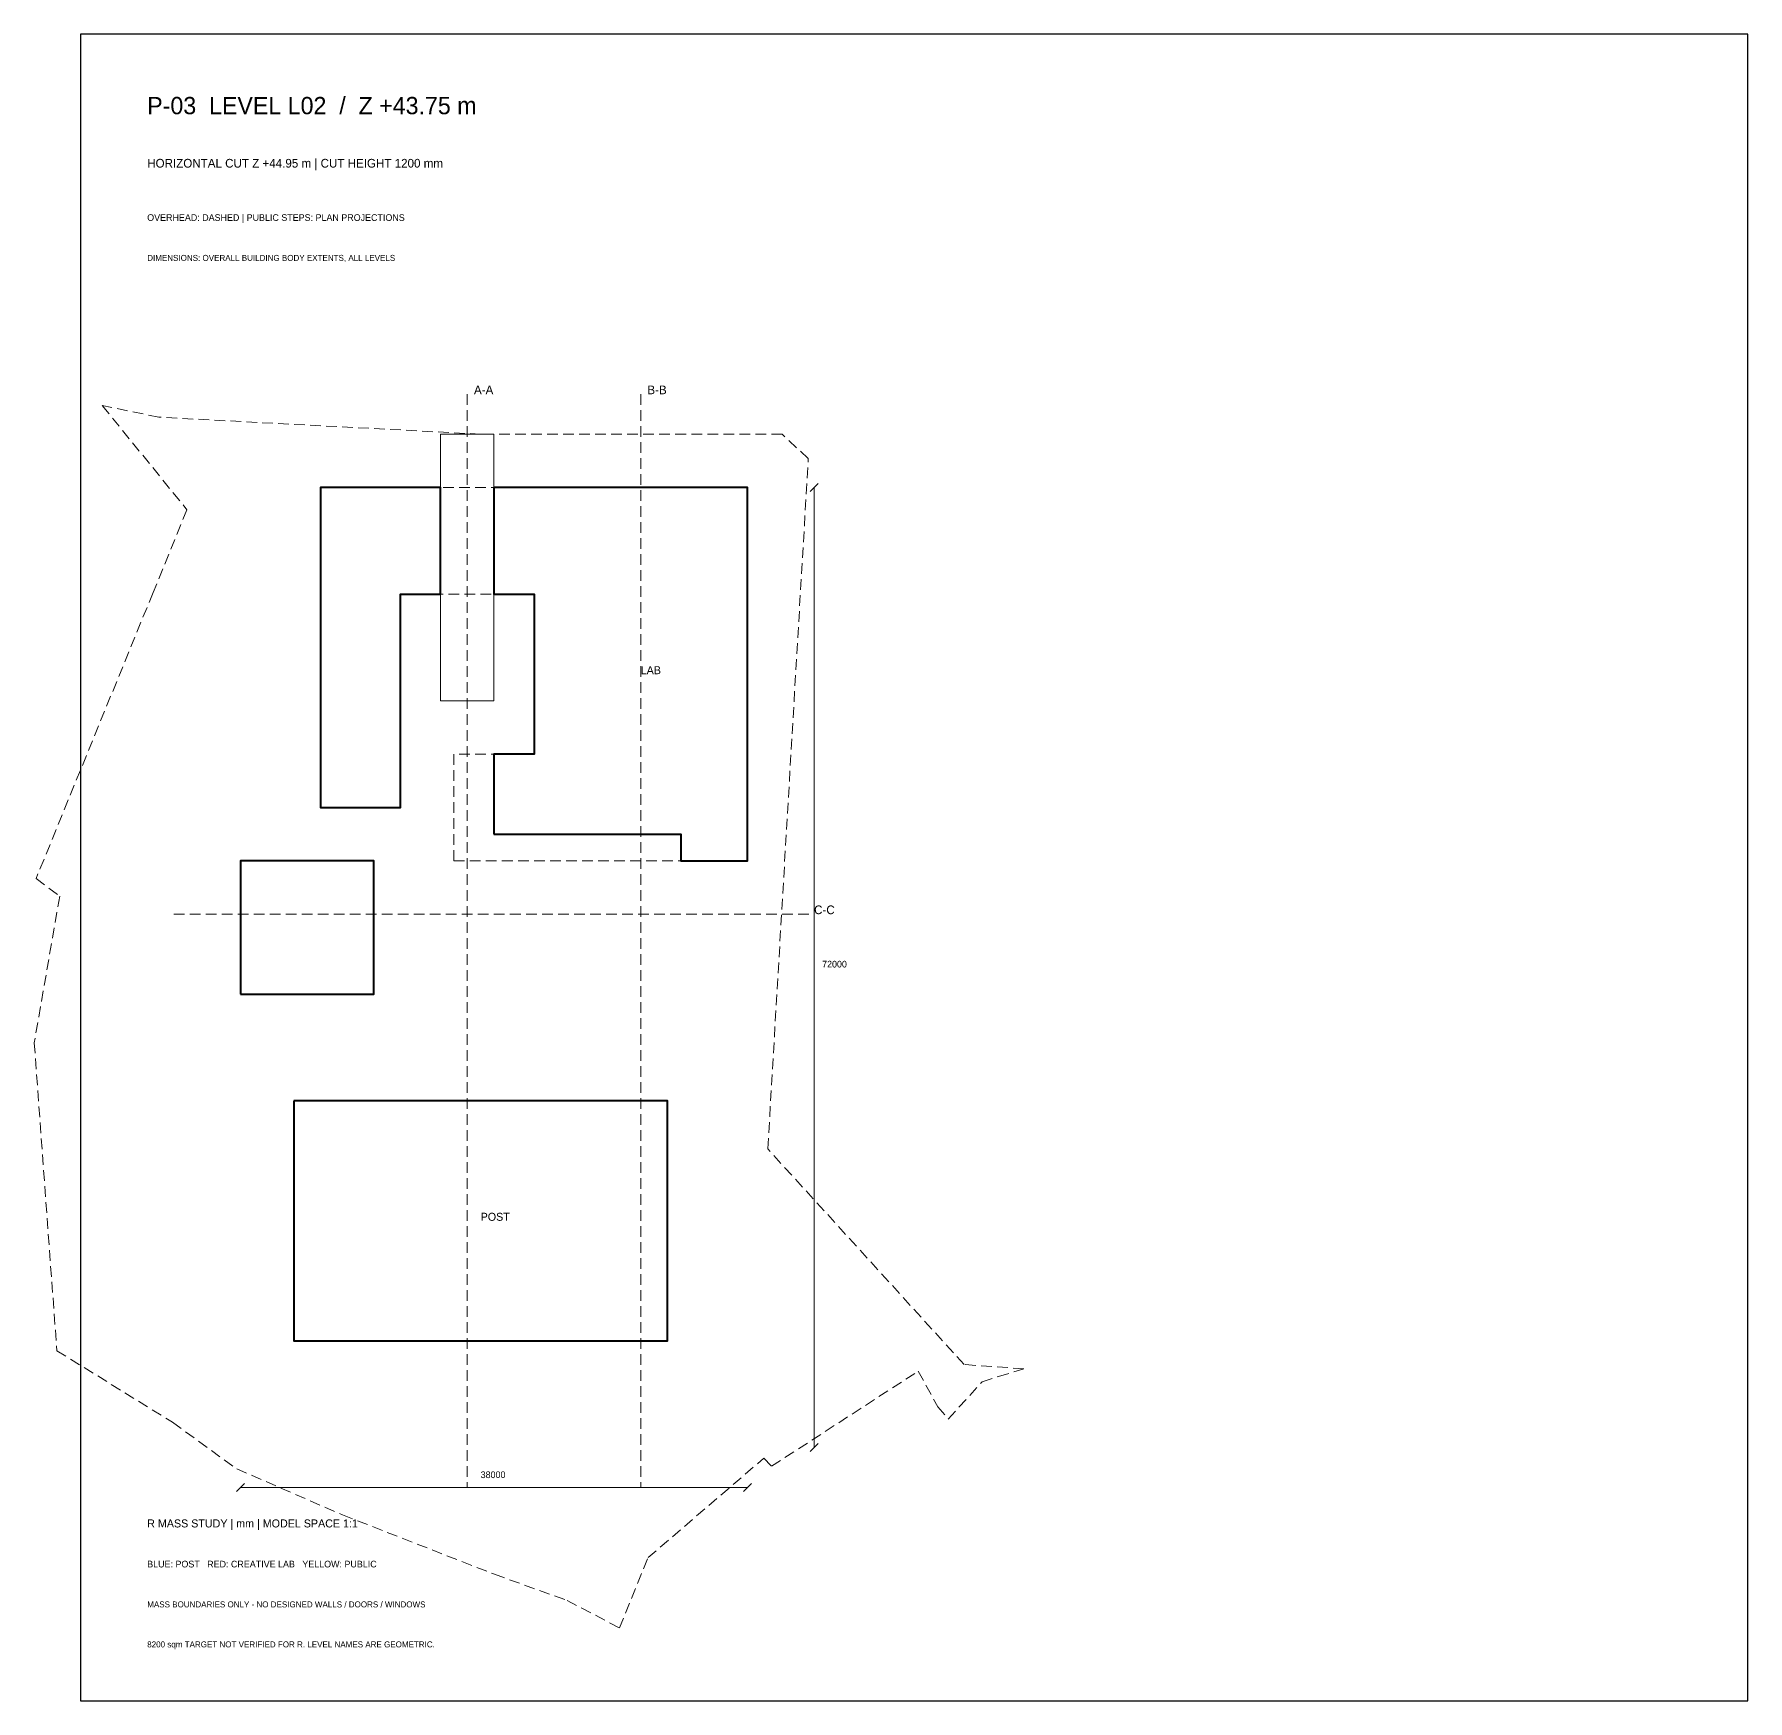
# Model space of a CAD drawing. Header units: millimetres. Extents: x -33468 to 375000, y -515000 to 30000.
# Drawn here: x 246532 to 375000, y -95000 to 30000 of the extents above; entities that cross this region are included whole.
import ezdxf

# ---------------------------------------------------------------- set-up
doc = ezdxf.new("R2010")
doc.units = ezdxf.units.MM
doc.linetypes.add('R_DASHED', pattern=[1200, 800, -400])
for name, color, linetype, lineweight in [('CUTLINE', 6, 'R_DASHED', 18), ('DIM', 7, 'Continuous', 13), ('FRAME', 7, 'Continuous', 25), ('LAB', 1, 'Continuous', 40), ('OVERHEAD', 8, 'R_DASHED', 13), ('POST', 5, 'Continuous', 40), ('PUBLIC', 2, 'Continuous', 18), ('SITE', 8, 'R_DASHED', 13), ('TEXT', 7, 'Continuous', 18)]:
    doc.layers.add(name, color=color, linetype=linetype, lineweight=lineweight)

msp = doc.modelspace()

# ---------------------------------------------------------------- linework, layer by layer
at = {"layer": 'CUTLINE'}
for points in [[(279000, 3000), (279000, -79000)], [(292000, 3000), (292000, -79000)], [(257000, -36000), (305000, -36000)]]:
    msp.add_lwpolyline(points, dxfattribs=at)
at = {"layer": 'DIM'}
for points in [[(304700, -4300), (305300, -3700)], [(305000, -76000), (305000, -4000)], [(304700, -76300), (305300, -75700)], [(261700, -79300), (262300, -78700)], [(262000, -79000), (300000, -79000)], [(299700, -79300), (300300, -78700)]]:
    msp.add_lwpolyline(points, dxfattribs=at)
at = {"layer": 'FRAME'}
msp.add_lwpolyline([(250000, -95000), (375000, -95000), (375000, 30000), (250000, 30000)], close=True, dxfattribs=at)
at = {"layer": 'LAB'}
for points in [[(277000, -12000), (277000, -4000), (268000, -4000), (268000, -12000), (268000, -28000), (274000, -28000), (274000, -12000)], [(281000, -30000), (283000, -30000), (291000, -30000), (295000, -30000), (295000, -32000), (300000, -32000), (300000, -4000), (284000, -4000), (281000, -4000), (281000, -12000), (284000, -12000), (284000, -24000), (281000, -24000)]]:
    msp.add_lwpolyline(points, close=True, dxfattribs=at)
at = {"layer": 'OVERHEAD'}
msp.add_lwpolyline([(300000, -6000), (300000, -6000), (300000, -4000), (284000, -4000), (268000, -4000), (268000, -12000), (268000, -28000), (274000, -28000), (274000, -12000), (284000, -12000), (284000, -24000), (278000, -24000), (278000, -32000), (284000, -32000), (300000, -32000), (300000, -18377)], close=True, dxfattribs=at)
at = {"layer": 'POST'}
for points in [[(262000, -42000), (272000, -42000), (272000, -32000), (262000, -32000)], [(266000, -50000), (266000, -68000), (294000, -68000), (294000, -50000)]]:
    msp.add_lwpolyline(points, close=True, dxfattribs=at)
at = {"layer": 'PUBLIC'}
msp.add_lwpolyline([(277000, 0), (277000, -20000), (281000, -20000), (281000, 0)], close=True, dxfattribs=at)
at = {"layer": 'SITE'}
msp.add_lwpolyline([(301529, -53608), (304565, -1825), (302596, 0), (280000, 0), (263241, 886), (255876, 1276), (251632, 2147), (257982, -5666), (255439, -11883), (246670, -33325), (248438, -34660), (246532, -45639), (248227, -68745), (256894, -74114), (261713, -77610), (269651, -81058), (281030, -85516), (286485, -87470), (290405, -89542), (292555, -84266), (301226, -76812), (301810, -77414), (312808, -70280), (314273, -72958), (315062, -73883), (317589, -71070), (318827, -70687), (320727, -70099), (316252, -69779)], close=True, dxfattribs=at)

# ---------------------------------------------------------------- texts
at = {"layer": 'TEXT'}
for s, height, p in [('P-03  LEVEL L02  /  Z +43.75 m', 1300, (255000, 24000)), ('HORIZONTAL CUT Z +44.95 m | CUT HEIGHT 1200 mm', 650, (255000, 20000)), ('OVERHEAD: DASHED | PUBLIC STEPS: PLAN PROJECTIONS', 500, (255000, 16000)), ('DIMENSIONS: OVERALL BUILDING BODY EXTENTS, ALL LEVELS', 450, (255000, 13000)), ('A-A', 650, (279500, 3000)), ('B-B', 650, (292500, 3000)), ('LAB', 600, (292000, -18000)), ('C-C', 650, (305000, -36000)), ('72000', 500, (305600, -40000)), ('POST', 600, (280000, -59000)), ('38000', 500, (280000, -78300)), ('R MASS STUDY | mm | MODEL SPACE 1:1', 600, (255000, -82000)), ('BLUE: POST   RED: CREATIVE LAB   YELLOW: PUBLIC', 500, (255000, -85000)), ('MASS BOUNDARIES ONLY - NO DESIGNED WALLS / DOORS / WINDOWS', 450, (255000, -88000)), ('8200 sqm TARGET NOT VERIFIED FOR R. LEVEL NAMES ARE GEOMETRIC.', 450, (255000, -91000))]:
    msp.add_text(s, height=height, dxfattribs=at).set_placement(p)

doc.saveas('drawing.dxf')
